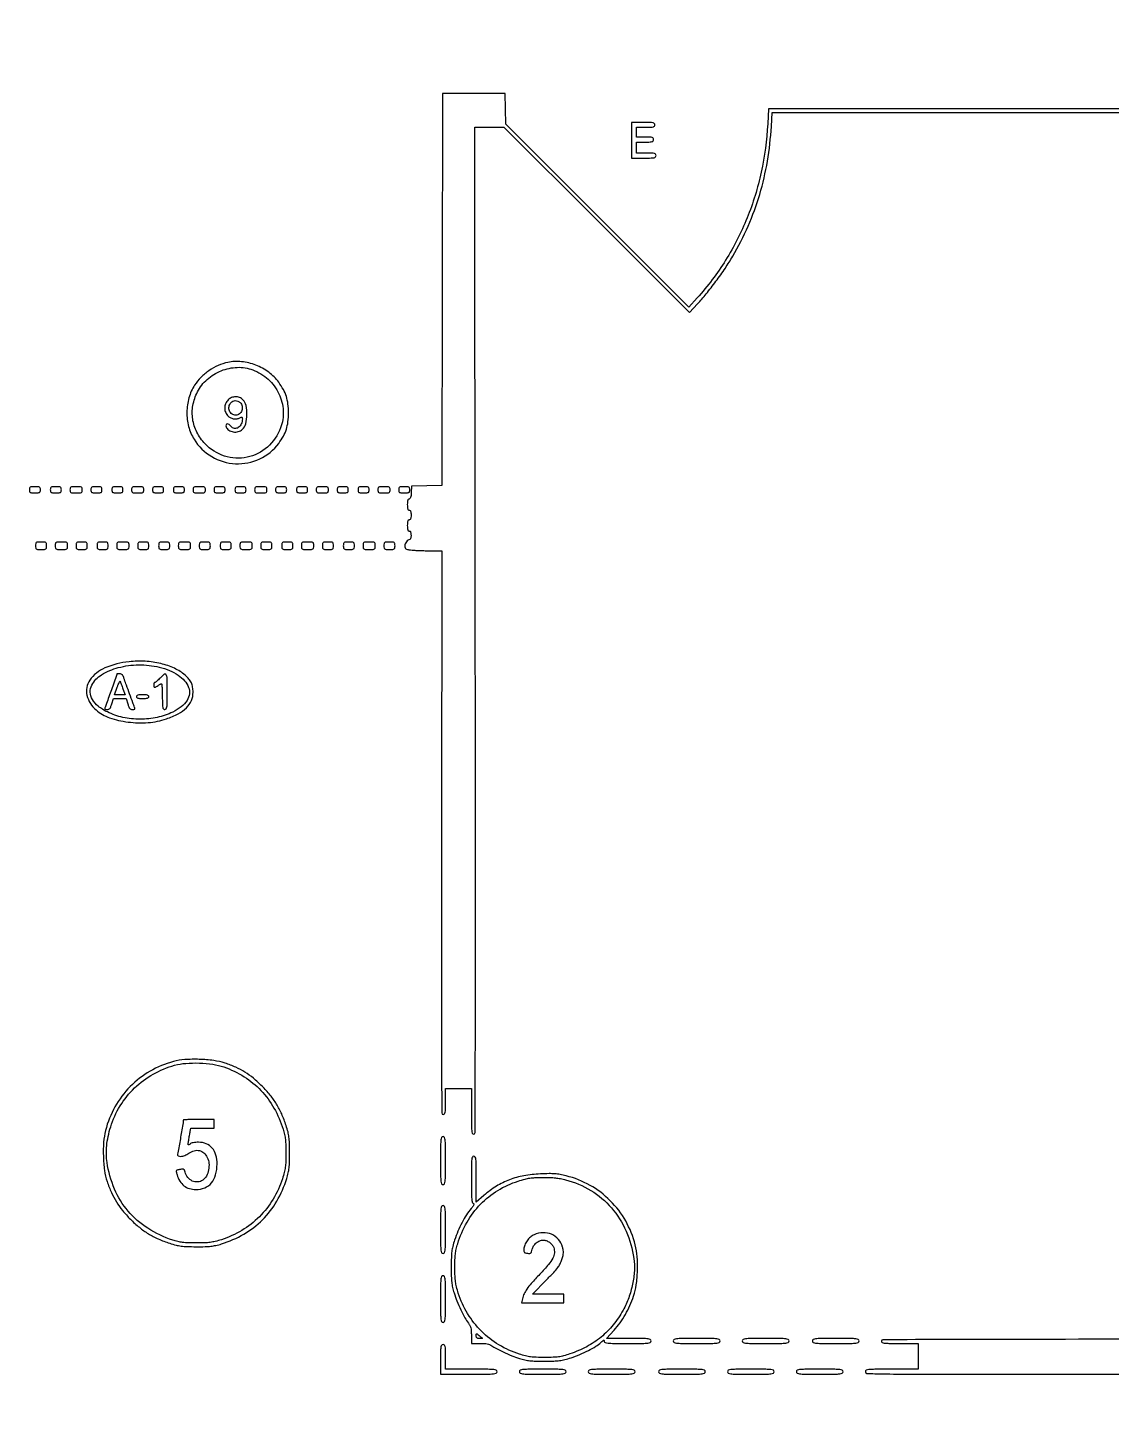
# Model space of a CAD drawing. Extents: x 0 to 1066, y 0 to 761.
# Drawn here: x 224.7 to 299.2, y 367.1 to 461.6 of the extents above; entities that cross this region are included whole.
import ezdxf

# ---------------------------------------------------------------- set-up
doc = ezdxf.new("R2010")
doc.units = 0
doc.header["$MEASUREMENT"] = 0

msp = doc.modelspace()

# ---------------------------------------------------------------- linework, layer by layer
for points in [[(183.390323, 95.266879, 0.000001), (192.989143, 95.254457, 0.000118)], [(119.687361, 556.989835, -0.000014), (111.744029, 555.996938, -0.000004), (103.636415, 554.983797, -0.031087)], [(111.744029, 492.546938, -0.000004), (103.636415, 491.533797, -0.031087)], [(111.744029, 429.096938, -0.000004), (103.636415, 428.083797, -0.031087)], [(352.558836, 95.240684, -0.000004), (375.624384, 95.211821, -0.198594)], [(479.458836, 95.240684, -0.000004), (502.524384, 95.211821, -0.198594)], [(289.192229, 95.24091, -0.000004), (312.172908, 95.212432, -0.198597)], [(393.551703, 95.267421, -0.000028), (416.092229, 95.24091, -0.000004), (439.072908, 95.212432, -0.198597)], [(542.992229, 95.24091, -0.000004), (565.972908, 95.212432, -0.198597)], [(606.442229, 95.24091, -0.000004), (629.422908, 95.212432, -0.198597)], [(669.892229, 95.24091, -0.000004), (692.872908, 95.212432, -0.198597)], [(119.687361, 366.639835, -0.000014), (111.744029, 365.646938, -0.000004), (103.636415, 364.633797, -0.031087)], [(375.823742, 112.056445, -0.000003), (375.794083, 98.149601, -0.198357)], [(323.646319, 455.994), (275.652911, 455.994), (275.59943, 454.95765, -0.04054), (275.156564, 451.637278, -0.042699), (274.186923, 448.49131, -0.04323), (272.710888, 445.59078, -0.043747), (270.763182, 442.999636), (270.186302, 442.357622), (263.89904, 448.644459), (257.611778, 454.931296), (257.588239, 455.991398), (257.5647, 457.0515), (255.4074, 457.0515), (253.2501, 457.0515), (253.228691, 443.581552), (253.207281, 430.111604), (252.171191, 430.087852), (251.1351, 430.0641), (251.109529, 429.61995, -0.014867), (251.091234, 429.410779, -0.05124), (251.061645, 429.278063, -0.095515), (251.019189, 429.202552, -0.220508), (250.961479, 429.1758, 0.200862), (250.905351, 429.152304, 0.117192), (250.866954, 429.08891, 0.060798), (250.84517, 428.975526, 0.017094), (250.839, 428.7951, 0.016668), (250.845132, 428.611196, 0.063857), (250.8672, 428.499, 0.12648), (250.906934, 428.437468, 0.188641), (250.9659, 428.4144, -0.176579), (251.023838, 428.39328, -0.128937), (251.063719, 428.33685, -0.069535), (251.086321, 428.23574, -0.020272), (251.0928, 428.076, -0.020272), (251.086321, 427.91626, -0.069535), (251.063719, 427.81515, -0.128937), (251.023838, 427.75872, -0.176579), (250.9659, 427.7376, 0.188641), (250.906934, 427.714532, 0.12648), (250.8672, 427.653, 0.063857), (250.845132, 427.540804, 0.016668), (250.839, 427.3569, 0.016668), (250.845132, 427.172996, 0.063857), (250.8672, 427.0608, 0.12648), (250.906934, 426.999268, 0.188641), (250.9659, 426.9762, -0.164293), (251.022535, 426.957074, -0.129352), (251.062586, 426.9057, -0.075863), (251.085872, 426.815801, -0.025511), (251.0928, 426.6801, -0.028993), (251.086216, 426.566653, -0.045312), (251.066174, 426.470979, -0.056917), (251.037056, 426.404128, -0.267711), (251.002157, 426.384, 0.154742), (250.88645, 426.347312, 0.07971), (250.776601, 426.240115, 0.072995), (250.697124, 426.092111, 0.086986), (250.6698, 425.936242, 0.074043), (250.686598, 425.823432, 0.174333), (250.736763, 425.756172, 0.097621), (250.840423, 425.713544, 0.014827), (251.062308, 425.676399, 0.018376), (251.270659, 425.655606, 0.005121), (251.598171, 425.638404, 0.005161), (251.969441, 425.626551, 0.005398), (252.335342, 425.6226), (253.215869, 425.6226), (253.190684, 406.249192, 0.000131), (253.178067, 394.094232, 0.001779), (253.190405, 389.660966, 0.000715), (253.211264, 386.977135, 0.411537), (253.31355, 386.875792, 0.241451), (253.392107, 386.916081, 0.114984), (253.436925, 387.02385, 0.037192), (253.457358, 387.248266, 0.004112), (253.4616, 387.7641), (253.4616, 388.6524), (254.3499, 388.6524), (255.2382, 388.6524), (255.2382, 387.0873, 0.00199), (255.241945, 386.146092, 0.021592), (255.261351, 385.766936, 0.063331), (255.30321, 385.580452, 0.315776), (255.38625, 385.522196, 0.412916), (255.490018, 385.625498, 0.000226), (255.509497, 390.482834, 0.000997), (255.521855, 398.385689, 0.000073), (255.509343, 420.123596), (255.484387, 454.725), (256.482035, 454.725), (257.479683, 454.725), (263.852092, 448.35885), (270.224501, 441.9927), (270.778761, 442.5849, 0.018602), (271.370712, 443.266506, 0.01032), (272.043708, 444.138538, 0.010277), (272.690164, 445.051588, 0.016216), (273.202507, 445.863177, 0.029975), (274.25899, 447.939174, 0.030565), (275.05188, 450.113319, 0.030185), (275.581613, 452.393846, 0.027716), (275.851983, 454.787649), (275.906387, 455.7402), (323.772872, 455.7402)], [(111.744029, 302.196938, -0.000004), (103.636415, 301.183797, -0.031087)], [(346.563902, 371.425418, 0.00004), (306.862038, 371.429101, 0.000546), (292.451585, 371.413546, 0.000068), (283.514413, 371.392915, 0.413493), (283.410002, 371.28825, 0.290065), (283.461435, 371.207049, 0.08153), (283.612436, 371.163817, 0.026463), (283.923965, 371.144094, 0.002579), (284.679, 371.1402), (285.948, 371.1402), (285.948, 370.2519), (285.948, 369.3636), (284.1291, 369.3636, 0.001417), (282.960894, 369.36029, 0.021776), (282.558713, 369.340483, 0.08195), (282.373478, 369.291941, 0.295956), (282.3102, 369.1944, 0.402522), (282.421936, 369.078093, 0.005495), (283.499562, 369.046733, 0.004294), (285.460327, 369.028075, 0.000232), (291.655896, 369.0252), (301.001592, 369.0252)], [(111.744029, 238.746938, -0.000004), (103.636415, 237.733797, -0.031087)]]:
    msp.add_lwpolyline(points, format="xyb")
for points in [[(409.06215, 749.15415), (40.8618, 749.132981), (40.8618, 380.65769), (40.8618, 12.1824), (501.2973, 12.1824), (961.7328, 12.1824), (961.7328, 380.646631), (961.7328, 749.110861), (961.41555, 749.1633, 0.040886), (961.153339, 749.184871, 0.000002), (934.190609, 749.194398, 0.000089), (904.448031, 749.199508, 0.000054), (869.1804, 749.195529, -0.000029), (813.61687, 749.186499, -0.000004), (696.10453, 749.175037, -0.000004), (556.774728, 749.163736, -0.000004)], [(266.2362, 453.8367), (266.2362, 452.61), (267.0822, 452.61, 0.003852), (267.601104, 452.613998, 0.045528), (267.8013, 452.63538, 0.160003), (267.892485, 452.686951, 0.186821), (267.9282, 452.7792, 0.157888), (267.89866, 452.870416, 0.176663), (267.82245, 452.921962, 0.055952), (267.657578, 452.944053, 0.005351), (267.2514, 452.9484), (266.5746, 452.9484), (266.5746, 453.3291), (266.5746, 453.7098), (267.1668, 453.7098, 0.006583), (267.516692, 453.714407, 0.063075), (267.663825, 453.736993, 0.183695), (267.73267, 453.788426, 0.142406), (267.759, 453.879, 0.142406), (267.73267, 453.969574, 0.183695), (267.663825, 454.021007, 0.063075), (267.516692, 454.043593, 0.006583), (267.1668, 454.0482), (266.5746, 454.0482), (266.5746, 454.3866), (266.5746, 454.725), (267.2091, 454.725, 0.005909), (267.587126, 454.729467, 0.059311), (267.743138, 454.75179, 0.180365), (267.815656, 454.803288, 0.150217), (267.8436, 454.8942, 0.179874), (267.809394, 454.986207, 0.16431), (267.721988, 455.037797, 0.047763), (267.530609, 455.05933, 0.004147), (267.0399, 455.0634), (266.2362, 455.0634)], [(238.502314, 438.56523, 0.053713), (237.847342, 438.352453, 0.044437), (237.20681, 437.993958, 0.044785), (236.645105, 437.53171, 0.057247), (236.224871, 437.01028, 0.07256), (235.832303, 436.129106, 0.065972), (235.690821, 435.142918, 0.06623), (235.811157, 434.157594, 0.074268), (236.184795, 433.2789, 0.123068), (237.397316, 432.089978, 0.121226), (239.033487, 431.602807, 0.121927), (240.70151, 431.93146, 0.125405), (242.003339, 432.998715, 0.032971), (242.320664, 433.495242, 0.048471), (242.524992, 433.970707, 0.04742), (242.636771, 434.484434, 0.029878), (242.673456, 435.0978, 0.029873), (242.636783, 435.711067, 0.047401), (242.525041, 436.224761, 0.048463), (242.320818, 436.700127, 0.033003), (242.003728, 437.196357, 0.07509), (241.317969, 437.883375, 0.06603), (240.430353, 438.373536, 0.066522), (239.452413, 438.61268, 0.078604)], [(240.22126, 438.051699, -0.09607), (241.275387, 437.406023, -0.096232), (242.011, 436.413458, -0.098224), (242.311862, 435.23569, -0.104827), (242.128826, 434.061274, -0.121388), (241.21984, 432.747032, -0.130031), (239.82603, 432.046904, -0.131064), (238.277059, 432.130252, -0.124289), (236.939416, 432.972076, -0.073068), (236.375701, 433.768581, -0.081427), (236.09101, 434.664957, -0.081254), (236.10714, 435.606909, -0.072356), (236.418887, 436.536, -0.095448), (237.08785, 437.400597, -0.085872), (238.053829, 437.993693, -0.086413), (239.157238, 438.225323, -0.098452)], [(238.525855, 435.989945, 0.099874), (238.351495, 435.727445, 0.100074), (238.29272, 435.418063, 0.101501), (238.358882, 435.113705, 0.105839), (238.539065, 434.86515, 0.07277), (238.721002, 434.744026, 0.078736), (238.925216, 434.684211, 0.079391), (239.136478, 434.690692, 0.075714), (239.338962, 434.762377, -0.027458), (239.427414, 434.80364, -0.212974), (239.471886, 434.801945, -0.246829), (239.496306, 434.768385, -0.036282), (239.5026, 434.681757, -0.105792), (239.428745, 434.336607, -0.137754), (239.222633, 434.089597, -0.18418), (238.963365, 434.026878, -0.193152), (238.734516, 434.154446, 0.060733), (238.587278, 434.296881, 0.169624), (238.452421, 434.340296, 0.351947), (238.382518, 434.281248, 0.136561), (238.393204, 434.14605, 0.15378), (238.572686, 433.912622, 0.113261), (238.876942, 433.789479, 0.105695), (239.222565, 433.807326, 0.118897), (239.51427, 433.966261, 0.15196), (239.737569, 434.344227, 0.054646), (239.814992, 434.971412, 0.05462), (239.754494, 435.60304, 0.146223), (239.541969, 435.996722, 0.101318), (239.31099, 436.149194, 0.097349), (239.0353, 436.201477, 0.096724), (238.758859, 436.145578, 0.098575)], [(239.347889, 435.803788, -0.1635), (239.482859, 435.563115, -0.128955), (239.461983, 435.263355, -0.133868), (239.298492, 435.020322, -0.180025), (239.052, 434.9286, -0.159755), (238.792836, 435.013574, -0.141138), (238.618724, 435.239447, -0.135602), (238.587509, 435.530819, -0.144169), (238.712012, 435.789089, -0.094072), (238.854551, 435.896918, -0.109671), (239.019132, 435.937469, -0.106321), (239.189391, 435.904949, -0.083943)], [(224.8668, 429.8103, 0.058662), (224.880811, 429.691288, 0.210352), (224.92602, 429.6317, 0.114574), (225.020782, 429.604559, 0.012699), (225.2475, 429.5988, 0.012699), (225.474218, 429.604559, 0.114574), (225.56898, 429.6317, 0.210352), (225.614189, 429.691288, 0.058662), (225.6282, 429.8103, 0.058662), (225.614189, 429.929312, 0.210352), (225.56898, 429.9889, 0.114574), (225.474218, 430.016041, 0.012699), (225.2475, 430.0218, 0.012699), (225.020782, 430.016041, 0.114574), (224.92602, 429.9889, 0.210352), (224.880811, 429.929312, 0.058662)], [(226.305, 429.8103, 0.058662), (226.319011, 429.691288, 0.210352), (226.36422, 429.6317, 0.114574), (226.458982, 429.604559, 0.012699), (226.6857, 429.5988, 0.012699), (226.912418, 429.604559, 0.114574), (227.00718, 429.6317, 0.210352), (227.052389, 429.691288, 0.058662), (227.0664, 429.8103, 0.058662), (227.052389, 429.929312, 0.210352), (227.00718, 429.9889, 0.114574), (226.912418, 430.016041, 0.012699), (226.6857, 430.0218, 0.012699), (226.458982, 430.016041, 0.114574), (226.36422, 429.9889, 0.210352), (226.319011, 429.929312, 0.058662)], [(227.6586, 429.8103, 0.063163), (227.673835, 429.690181, 0.217022), (227.72205, 429.630525, 0.105983), (227.824442, 429.60411, 0.010324), (228.0816, 429.5988, 0.010324), (228.338758, 429.60411, 0.105983), (228.44115, 429.630525, 0.217022), (228.489365, 429.690181, 0.063163), (228.5046, 429.8103, 0.063163), (228.489365, 429.930419, 0.217022), (228.44115, 429.990075, 0.105983), (228.338758, 430.01649, 0.010324), (228.0816, 430.0218, 0.010324), (227.824442, 430.01649, 0.105983), (227.72205, 429.990075, 0.217022), (227.673835, 429.930419, 0.063163)], [(229.0968, 429.8103, 0.058662), (229.110811, 429.691288, 0.210352), (229.15602, 429.6317, 0.114574), (229.250782, 429.604559, 0.012699), (229.4775, 429.5988, 0.012699), (229.704218, 429.604559, 0.114574), (229.79898, 429.6317, 0.210352), (229.844189, 429.691288, 0.058662), (229.8582, 429.8103, 0.058662), (229.844189, 429.929312, 0.210352), (229.79898, 429.9889, 0.114574), (229.704218, 430.016041, 0.012699), (229.4775, 430.0218, 0.012699), (229.250782, 430.016041, 0.114574), (229.15602, 429.9889, 0.210352), (229.110811, 429.929312, 0.058662)], [(230.535, 429.8103, 0.058662), (230.549011, 429.691288, 0.210352), (230.59422, 429.6317, 0.114574), (230.688982, 429.604559, 0.012699), (230.9157, 429.5988, 0.012699), (231.142418, 429.604559, 0.114574), (231.23718, 429.6317, 0.210352), (231.282389, 429.691288, 0.058662), (231.2964, 429.8103, 0.058662), (231.282389, 429.929312, 0.210352), (231.23718, 429.9889, 0.114574), (231.142418, 430.016041, 0.012699), (230.9157, 430.0218, 0.012699), (230.688982, 430.016041, 0.114574), (230.59422, 429.9889, 0.210352), (230.549011, 429.929312, 0.058662)], [(231.8886, 429.8103, 0.063163), (231.903835, 429.690181, 0.217022), (231.95205, 429.630525, 0.105983), (232.054442, 429.60411, 0.010324), (232.3116, 429.5988, 0.010324), (232.568758, 429.60411, 0.105983), (232.67115, 429.630525, 0.217022), (232.719365, 429.690181, 0.063163), (232.7346, 429.8103, 0.063163), (232.719365, 429.930419, 0.217022), (232.67115, 429.990075, 0.105983), (232.568758, 430.01649, 0.010324), (232.3116, 430.0218, 0.010324), (232.054442, 430.01649, 0.105983), (231.95205, 429.990075, 0.217022), (231.903835, 429.930419, 0.063163)], [(233.3268, 429.8103, 0.058662), (233.340811, 429.691288, 0.210352), (233.38602, 429.6317, 0.114574), (233.480782, 429.604559, 0.012699), (233.7075, 429.5988, 0.012699), (233.934218, 429.604559, 0.114574), (234.02898, 429.6317, 0.210352), (234.074189, 429.691288, 0.058662), (234.0882, 429.8103, 0.058662), (234.074189, 429.929312, 0.210352), (234.02898, 429.9889, 0.114574), (233.934218, 430.016041, 0.012699), (233.7075, 430.0218, 0.012699), (233.480782, 430.016041, 0.114574), (233.38602, 429.9889, 0.210352), (233.340811, 429.929312, 0.058662)], [(234.765, 429.8103, 0.058662), (234.779011, 429.691288, 0.210352), (234.82422, 429.6317, 0.114574), (234.918982, 429.604559, 0.012699), (235.1457, 429.5988, 0.012699), (235.372418, 429.604559, 0.114574), (235.46718, 429.6317, 0.210352), (235.512389, 429.691288, 0.058662), (235.5264, 429.8103, 0.058662), (235.512389, 429.929312, 0.210352), (235.46718, 429.9889, 0.114574), (235.372418, 430.016041, 0.012699), (235.1457, 430.0218, 0.012699), (234.918982, 430.016041, 0.114574), (234.82422, 429.9889, 0.210352), (234.779011, 429.929312, 0.058662)], [(236.1186, 429.8103, 0.063163), (236.133835, 429.690181, 0.217022), (236.18205, 429.630525, 0.105983), (236.284442, 429.60411, 0.010324), (236.5416, 429.5988, 0.010324), (236.798758, 429.60411, 0.105983), (236.90115, 429.630525, 0.217022), (236.949365, 429.690181, 0.063163), (236.9646, 429.8103, 0.063163), (236.949365, 429.930419, 0.217022), (236.90115, 429.990075, 0.105983), (236.798758, 430.01649, 0.010324), (236.5416, 430.0218, 0.010324), (236.284442, 430.01649, 0.105983), (236.18205, 429.990075, 0.217022), (236.133835, 429.930419, 0.063163)], [(237.5568, 429.8103, 0.058662), (237.570811, 429.691288, 0.210352), (237.61602, 429.6317, 0.114574), (237.710782, 429.604559, 0.012699), (237.9375, 429.5988, 0.012699), (238.164218, 429.604559, 0.114574), (238.25898, 429.6317, 0.210352), (238.304189, 429.691288, 0.058662), (238.3182, 429.8103, 0.058662), (238.304189, 429.929312, 0.210352), (238.25898, 429.9889, 0.114574), (238.164218, 430.016041, 0.012699), (237.9375, 430.0218, 0.012699), (237.710782, 430.016041, 0.114574), (237.61602, 429.9889, 0.210352), (237.570811, 429.929312, 0.058662)], [(238.995, 429.8103, 0.058662), (239.009011, 429.691288, 0.210352), (239.05422, 429.6317, 0.114574), (239.148982, 429.604559, 0.012699), (239.3757, 429.5988, 0.012699), (239.602418, 429.604559, 0.114574), (239.69718, 429.6317, 0.210352), (239.742389, 429.691288, 0.058662), (239.7564, 429.8103, 0.058662), (239.742389, 429.929312, 0.210352), (239.69718, 429.9889, 0.114574), (239.602418, 430.016041, 0.012699), (239.3757, 430.0218, 0.012699), (239.148982, 430.016041, 0.114574), (239.05422, 429.9889, 0.210352), (239.009011, 429.929312, 0.058662)], [(240.3486, 429.8103, 0.063163), (240.363835, 429.690181, 0.217022), (240.41205, 429.630525, 0.105983), (240.514442, 429.60411, 0.010324), (240.7716, 429.5988, 0.010324), (241.028758, 429.60411, 0.105983), (241.13115, 429.630525, 0.217022), (241.179365, 429.690181, 0.063163), (241.1946, 429.8103, 0.063163), (241.179365, 429.930419, 0.217022), (241.13115, 429.990075, 0.105983), (241.028758, 430.01649, 0.010324), (240.7716, 430.0218, 0.010324), (240.514442, 430.01649, 0.105983), (240.41205, 429.990075, 0.217022), (240.363835, 429.930419, 0.063163)], [(241.7868, 429.8103, 0.058662), (241.800811, 429.691288, 0.210352), (241.84602, 429.6317, 0.114574), (241.940782, 429.604559, 0.012699), (242.1675, 429.5988, 0.012699), (242.394218, 429.604559, 0.114574), (242.48898, 429.6317, 0.210352), (242.534189, 429.691288, 0.058662), (242.5482, 429.8103, 0.058662), (242.534189, 429.929312, 0.210352), (242.48898, 429.9889, 0.114574), (242.394218, 430.016041, 0.012699), (242.1675, 430.0218, 0.012699), (241.940782, 430.016041, 0.114574), (241.84602, 429.9889, 0.210352), (241.800811, 429.929312, 0.058662)], [(243.225, 429.8103, 0.058662), (243.239011, 429.691288, 0.210352), (243.28422, 429.6317, 0.114574), (243.378982, 429.604559, 0.012699), (243.6057, 429.5988, 0.012699), (243.832418, 429.604559, 0.114574), (243.92718, 429.6317, 0.210352), (243.972389, 429.691288, 0.058662), (243.9864, 429.8103, 0.058662), (243.972389, 429.929312, 0.210352), (243.92718, 429.9889, 0.114574), (243.832418, 430.016041, 0.012699), (243.6057, 430.0218, 0.012699), (243.378982, 430.016041, 0.114574), (243.28422, 429.9889, 0.210352), (243.239011, 429.929312, 0.058662)], [(244.5786, 429.8103, 0.063163), (244.593835, 429.690181, 0.217022), (244.64205, 429.630525, 0.105983), (244.744442, 429.60411, 0.010324), (245.0016, 429.5988, 0.010324), (245.258758, 429.60411, 0.105983), (245.36115, 429.630525, 0.217022), (245.409365, 429.690181, 0.063163), (245.4246, 429.8103, 0.063163), (245.409365, 429.930419, 0.217022), (245.36115, 429.990075, 0.105983), (245.258758, 430.01649, 0.010324), (245.0016, 430.0218, 0.010324), (244.744442, 430.01649, 0.105983), (244.64205, 429.990075, 0.217022), (244.593835, 429.930419, 0.063163)], [(246.0168, 429.8103, 0.058662), (246.030811, 429.691288, 0.210352), (246.07602, 429.6317, 0.114574), (246.170782, 429.604559, 0.012699), (246.3975, 429.5988, 0.012699), (246.624218, 429.604559, 0.114574), (246.71898, 429.6317, 0.210352), (246.764189, 429.691288, 0.058662), (246.7782, 429.8103, 0.058662), (246.764189, 429.929312, 0.210352), (246.71898, 429.9889, 0.114574), (246.624218, 430.016041, 0.012699), (246.3975, 430.0218, 0.012699), (246.170782, 430.016041, 0.114574), (246.07602, 429.9889, 0.210352), (246.030811, 429.929312, 0.058662)], [(247.455, 429.8103, 0.058662), (247.469011, 429.691288, 0.210352), (247.51422, 429.6317, 0.114574), (247.608982, 429.604559, 0.012699), (247.8357, 429.5988, 0.012699), (248.062418, 429.604559, 0.114574), (248.15718, 429.6317, 0.210352), (248.202389, 429.691288, 0.058662), (248.2164, 429.8103, 0.058662), (248.202389, 429.929312, 0.210352), (248.15718, 429.9889, 0.114574), (248.062418, 430.016041, 0.012699), (247.8357, 430.0218, 0.012699), (247.608982, 430.016041, 0.114574), (247.51422, 429.9889, 0.210352), (247.469011, 429.929312, 0.058662)], [(248.8086, 429.8103, 0.063163), (248.823835, 429.690181, 0.217022), (248.87205, 429.630525, 0.105983), (248.974442, 429.60411, 0.010324), (249.2316, 429.5988, 0.010324), (249.488758, 429.60411, 0.105983), (249.59115, 429.630525, 0.217022), (249.639365, 429.690181, 0.063163), (249.6546, 429.8103, 0.063163), (249.639365, 429.930419, 0.217022), (249.59115, 429.990075, 0.105983), (249.488758, 430.01649, 0.010324), (249.2316, 430.0218, 0.010324), (248.974442, 430.01649, 0.105983), (248.87205, 429.990075, 0.217022), (248.823835, 429.930419, 0.063163)], [(250.2468, 429.8103, 0.058662), (250.260811, 429.691288, 0.210352), (250.30602, 429.6317, 0.114574), (250.400782, 429.604559, 0.012699), (250.6275, 429.5988, 0.012699), (250.854218, 429.604559, 0.114574), (250.94898, 429.6317, 0.210352), (250.994189, 429.691288, 0.058662), (251.0082, 429.8103, 0.058662), (250.994189, 429.929312, 0.210352), (250.94898, 429.9889, 0.114574), (250.854218, 430.016041, 0.012699), (250.6275, 430.0218, 0.012699), (250.400782, 430.016041, 0.114574), (250.30602, 429.9889, 0.210352), (250.260811, 429.929312, 0.058662)], [(225.2898, 425.961, 0.036189), (225.300843, 425.808621, 0.212646), (225.342675, 425.74245, 0.135673), (225.432063, 425.712996, 0.012152), (225.6705, 425.7072, 0.012152), (225.908937, 425.712996, 0.135673), (225.998325, 425.74245, 0.212646), (226.040157, 425.808621, 0.036189), (226.0512, 425.961, 0.036189), (226.040157, 426.113379, 0.212646), (225.998325, 426.17955, 0.135673), (225.908937, 426.209004, 0.012152), (225.6705, 426.2148, 0.012152), (225.432063, 426.209004, 0.135673), (225.342675, 426.17955, 0.212646), (225.300843, 426.113379, 0.036189)], [(226.6434, 425.961, 0.0387), (226.65533, 425.807092, 0.222479), (226.6998, 425.74104, 0.126045), (226.795681, 425.712464, 0.009722), (227.0664, 425.7072, 0.009722), (227.337119, 425.712464, 0.126045), (227.433, 425.74104, 0.222479), (227.47747, 425.807092, 0.0387), (227.4894, 425.961, 0.0387), (227.47747, 426.114908, 0.222479), (227.433, 426.18096, 0.126045), (227.337119, 426.209536, 0.009722), (227.0664, 426.2148, 0.009722), (226.795681, 426.209536, 0.126045), (226.6998, 426.18096, 0.222479), (226.65533, 426.114908, 0.0387)], [(228.0816, 425.961, 0.036189), (228.092643, 425.808621, 0.212646), (228.134475, 425.74245, 0.135673), (228.223863, 425.712996, 0.012152), (228.4623, 425.7072, 0.012152), (228.700737, 425.712996, 0.135673), (228.790125, 425.74245, 0.212646), (228.831957, 425.808621, 0.036189), (228.843, 425.961, 0.036189), (228.831957, 426.113379, 0.212646), (228.790125, 426.17955, 0.135673), (228.700737, 426.209004, 0.012152), (228.4623, 426.2148, 0.012152), (228.223863, 426.209004, 0.135673), (228.134475, 426.17955, 0.212646), (228.092643, 426.113379, 0.036189)], [(229.5198, 425.961, 0.036189), (229.530843, 425.808621, 0.212646), (229.572675, 425.74245, 0.135673), (229.662063, 425.712996, 0.012152), (229.9005, 425.7072, 0.012152), (230.138937, 425.712996, 0.135673), (230.228325, 425.74245, 0.212646), (230.270157, 425.808621, 0.036189), (230.2812, 425.961, 0.036189), (230.270157, 426.113379, 0.212646), (230.228325, 426.17955, 0.135673), (230.138937, 426.209004, 0.012152), (229.9005, 426.2148, 0.012152), (229.662063, 426.209004, 0.135673), (229.572675, 426.17955, 0.212646), (229.530843, 426.113379, 0.036189)], [(230.8734, 425.961, 0.0387), (230.88533, 425.807092, 0.222479), (230.9298, 425.74104, 0.126045), (231.025681, 425.712464, 0.009722), (231.2964, 425.7072, 0.009722), (231.567119, 425.712464, 0.126045), (231.663, 425.74104, 0.222479), (231.70747, 425.807092, 0.0387), (231.7194, 425.961, 0.0387), (231.70747, 426.114908, 0.222479), (231.663, 426.18096, 0.126045), (231.567119, 426.209536, 0.009722), (231.2964, 426.2148, 0.009722), (231.025681, 426.209536, 0.126045), (230.9298, 426.18096, 0.222479), (230.88533, 426.114908, 0.0387)], [(232.3116, 425.961, 0.036189), (232.322643, 425.808621, 0.212646), (232.364475, 425.74245, 0.135673), (232.453863, 425.712996, 0.012152), (232.6923, 425.7072, 0.012152), (232.930737, 425.712996, 0.135673), (233.020125, 425.74245, 0.212646), (233.061957, 425.808621, 0.036189), (233.073, 425.961, 0.036189), (233.061957, 426.113379, 0.212646), (233.020125, 426.17955, 0.135673), (232.930737, 426.209004, 0.012152), (232.6923, 426.2148, 0.012152), (232.453863, 426.209004, 0.135673), (232.364475, 426.17955, 0.212646), (232.322643, 426.113379, 0.036189)], [(233.7498, 425.961, 0.036189), (233.760843, 425.808621, 0.212646), (233.802675, 425.74245, 0.135673), (233.892063, 425.712996, 0.012152), (234.1305, 425.7072, 0.012152), (234.368937, 425.712996, 0.135673), (234.458325, 425.74245, 0.212646), (234.500157, 425.808621, 0.036189), (234.5112, 425.961, 0.036189), (234.500157, 426.113379, 0.212646), (234.458325, 426.17955, 0.135673), (234.368937, 426.209004, 0.012152), (234.1305, 426.2148, 0.012152), (233.892063, 426.209004, 0.135673), (233.802675, 426.17955, 0.212646), (233.760843, 426.113379, 0.036189)], [(235.1034, 425.961, 0.0387), (235.11533, 425.807092, 0.222479), (235.1598, 425.74104, 0.126045), (235.255681, 425.712464, 0.009722), (235.5264, 425.7072, 0.009722), (235.797119, 425.712464, 0.126045), (235.893, 425.74104, 0.222479), (235.93747, 425.807092, 0.0387), (235.9494, 425.961, 0.0387), (235.93747, 426.114908, 0.222479), (235.893, 426.18096, 0.126045), (235.797119, 426.209536, 0.009722), (235.5264, 426.2148, 0.009722), (235.255681, 426.209536, 0.126045), (235.1598, 426.18096, 0.222479), (235.11533, 426.114908, 0.0387)], [(236.5416, 425.961, 0.036189), (236.552643, 425.808621, 0.212646), (236.594475, 425.74245, 0.135673), (236.683863, 425.712996, 0.012152), (236.9223, 425.7072, 0.012152), (237.160737, 425.712996, 0.135673), (237.250125, 425.74245, 0.212646), (237.291957, 425.808621, 0.036189), (237.303, 425.961, 0.036189), (237.291957, 426.113379, 0.212646), (237.250125, 426.17955, 0.135673), (237.160737, 426.209004, 0.012152), (236.9223, 426.2148, 0.012152), (236.683863, 426.209004, 0.135673), (236.594475, 426.17955, 0.212646), (236.552643, 426.113379, 0.036189)], [(237.9798, 425.961, 0.036189), (237.990843, 425.808621, 0.212646), (238.032675, 425.74245, 0.135673), (238.122063, 425.712996, 0.012152), (238.3605, 425.7072, 0.012152), (238.598937, 425.712996, 0.135673), (238.688325, 425.74245, 0.212646), (238.730157, 425.808621, 0.036189), (238.7412, 425.961, 0.036189), (238.730157, 426.113379, 0.212646), (238.688325, 426.17955, 0.135673), (238.598937, 426.209004, 0.012152), (238.3605, 426.2148, 0.012152), (238.122063, 426.209004, 0.135673), (238.032675, 426.17955, 0.212646), (237.990843, 426.113379, 0.036189)], [(239.3334, 425.961, 0.0387), (239.34533, 425.807092, 0.222479), (239.3898, 425.74104, 0.126045), (239.485681, 425.712464, 0.009722), (239.7564, 425.7072, 0.009722), (240.027119, 425.712464, 0.126045), (240.123, 425.74104, 0.222479), (240.16747, 425.807092, 0.0387), (240.1794, 425.961, 0.0387), (240.16747, 426.114908, 0.222479), (240.123, 426.18096, 0.126045), (240.027119, 426.209536, 0.009722), (239.7564, 426.2148, 0.009722), (239.485681, 426.209536, 0.126045), (239.3898, 426.18096, 0.222479), (239.34533, 426.114908, 0.0387)], [(240.7716, 425.961, 0.036189), (240.782643, 425.808621, 0.212646), (240.824475, 425.74245, 0.135673), (240.913863, 425.712996, 0.012152), (241.1523, 425.7072, 0.012152), (241.390737, 425.712996, 0.135673), (241.480125, 425.74245, 0.212646), (241.521957, 425.808621, 0.036189), (241.533, 425.961, 0.036189), (241.521957, 426.113379, 0.212646), (241.480125, 426.17955, 0.135673), (241.390737, 426.209004, 0.012152), (241.1523, 426.2148, 0.012152), (240.913863, 426.209004, 0.135673), (240.824475, 426.17955, 0.212646), (240.782643, 426.113379, 0.036189)], [(242.2098, 425.961, 0.036189), (242.220843, 425.808621, 0.212646), (242.262675, 425.74245, 0.135673), (242.352063, 425.712996, 0.012152), (242.5905, 425.7072, 0.012152), (242.828937, 425.712996, 0.135673), (242.918325, 425.74245, 0.212646), (242.960157, 425.808621, 0.036189), (242.9712, 425.961, 0.036189), (242.960157, 426.113379, 0.212646), (242.918325, 426.17955, 0.135673), (242.828937, 426.209004, 0.012152), (242.5905, 426.2148, 0.012152), (242.352063, 426.209004, 0.135673), (242.262675, 426.17955, 0.212646), (242.220843, 426.113379, 0.036189)], [(243.5634, 425.961, 0.0387), (243.57533, 425.807092, 0.222479), (243.6198, 425.74104, 0.126045), (243.715681, 425.712464, 0.009722), (243.9864, 425.7072, 0.009722), (244.257119, 425.712464, 0.126045), (244.353, 425.74104, 0.222479), (244.39747, 425.807092, 0.0387), (244.4094, 425.961, 0.0387), (244.39747, 426.114908, 0.222479), (244.353, 426.18096, 0.126045), (244.257119, 426.209536, 0.009722), (243.9864, 426.2148, 0.009722), (243.715681, 426.209536, 0.126045), (243.6198, 426.18096, 0.222479), (243.57533, 426.114908, 0.0387)], [(245.0016, 425.961, 0.036189), (245.012643, 425.808621, 0.212646), (245.054475, 425.74245, 0.135673), (245.143863, 425.712996, 0.012152), (245.3823, 425.7072, 0.012152), (245.620737, 425.712996, 0.135673), (245.710125, 425.74245, 0.212646), (245.751957, 425.808621, 0.036189), (245.763, 425.961, 0.036189), (245.751957, 426.113379, 0.212646), (245.710125, 426.17955, 0.135673), (245.620737, 426.209004, 0.012152), (245.3823, 426.2148, 0.012152), (245.143863, 426.209004, 0.135673), (245.054475, 426.17955, 0.212646), (245.012643, 426.113379, 0.036189)], [(246.4398, 425.961, 0.036189), (246.450843, 425.808621, 0.212646), (246.492675, 425.74245, 0.135673), (246.582063, 425.712996, 0.012152), (246.8205, 425.7072, 0.012152), (247.058937, 425.712996, 0.135673), (247.148325, 425.74245, 0.212646), (247.190157, 425.808621, 0.036189), (247.2012, 425.961, 0.036189), (247.190157, 426.113379, 0.212646), (247.148325, 426.17955, 0.135673), (247.058937, 426.209004, 0.012152), (246.8205, 426.2148, 0.012152), (246.582063, 426.209004, 0.135673), (246.492675, 426.17955, 0.212646), (246.450843, 426.113379, 0.036189)], [(247.7934, 425.961, 0.0387), (247.80533, 425.807092, 0.222479), (247.8498, 425.74104, 0.126045), (247.945681, 425.712464, 0.009722), (248.2164, 425.7072, 0.009722), (248.487119, 425.712464, 0.126045), (248.583, 425.74104, 0.222479), (248.62747, 425.807092, 0.0387), (248.6394, 425.961, 0.0387), (248.62747, 426.114908, 0.222479), (248.583, 426.18096, 0.126045), (248.487119, 426.209536, 0.009722), (248.2164, 426.2148, 0.009722), (247.945681, 426.209536, 0.126045), (247.8498, 426.18096, 0.222479), (247.80533, 426.114908, 0.0387)], [(249.2316, 425.961, 0.036189), (249.242643, 425.808621, 0.212646), (249.284475, 425.74245, 0.135673), (249.373863, 425.712996, 0.012152), (249.6123, 425.7072, 0.012152), (249.850737, 425.712996, 0.135673), (249.940125, 425.74245, 0.212646), (249.981957, 425.808621, 0.036189), (249.993, 425.961, 0.036189), (249.981957, 426.113379, 0.212646), (249.940125, 426.17955, 0.135673), (249.850737, 426.209004, 0.012152), (249.6123, 426.2148, 0.012152), (249.373863, 426.209004, 0.135673), (249.284475, 426.17955, 0.212646), (249.242643, 426.113379, 0.036189)], [(231.7194, 417.993081, 0.071106), (230.054378, 417.562725, 0.144776), (229.01532, 416.718241, 0.213587), (228.827036, 415.683133, 0.156748), (229.446719, 414.676667, 0.093785), (230.374612, 414.144253, 0.052242), (231.648058, 413.846741, 0.050198), (233.029563, 413.812457, 0.06235), (234.288388, 414.067686, 0.039569), (235.097857, 414.413437, 0.075679), (235.66606, 414.831075, 0.095249), (236.001026, 415.324964, 0.101859), (236.1186, 415.89612, 0.04267), (236.088449, 416.248786, 0.06713), (235.997405, 416.538344, 0.065187), (235.830567, 416.799276, 0.037815), (235.569899, 417.065599, 0.072627), (234.839629, 417.539401, 0.048579), (233.896799, 417.865986, 0.045093), (232.827609, 418.023475, 0.041794)], [(233.7921, 417.618282, -0.038532), (234.498709, 417.390236, -0.05321), (235.084592, 417.073562, -0.060772), (235.527784, 416.682306, -0.083013), (235.810427, 416.232, -0.133838), (235.86832, 415.784916, -0.108491), (235.700345, 415.32964, -0.08523), (235.309145, 414.9009, -0.051213), (234.723505, 414.534741, -0.062023), (233.660642, 414.167665, -0.052519), (232.477667, 414.044536, -0.052453), (231.293439, 414.170586, -0.061477), (230.226854, 414.540274, -0.05403), (229.60183, 414.935978, -0.093237), (229.200736, 415.400269, -0.119258), (229.05393, 415.893717, -0.132686), (229.158291, 416.378463, -0.138974), (229.830667, 417.097232, -0.070396), (230.980514, 417.586086, -0.062786), (232.379391, 417.777554, -0.061521)], [(230.873395, 417.14145, -0.084799), (230.866891, 417.103434, -0.000052), (230.50092, 416.064662, -0.000388), (230.165376, 415.114928, -0.009822), (230.068375, 414.85725, 0.060048), (230.048783, 414.783519, 0.230938), (230.063032, 414.739662, 0.170663), (230.111125, 414.715554, 0.031659), (230.211379, 414.7092, 0.086283), (230.319494, 414.727997, 0.134827), (230.396323, 414.781959, 0.082591), (230.458396, 414.88897, 0.018432), (230.525868, 415.0899), (230.638276, 415.4706), (231.083243, 415.4706), (231.528211, 415.4706), (231.6348, 415.0899, 0.017944), (231.700185, 414.88499, 0.087286), (231.760412, 414.779531, 0.141822), (231.837634, 414.727152, 0.078722), (231.950946, 414.7092, 0.029308), (232.056092, 414.715368, 0.166988), (232.105822, 414.739276, 0.236769), (232.120664, 414.783066, 0.061225), (232.10089, 414.85725, -0.006965), (231.978601, 415.173606, -0.001209), (231.757345, 415.77504, -0.001323), (231.537617, 416.381787, -0.005089), (231.405852, 416.76075, 0.017403), (231.327081, 416.9705, 0.074917), (231.258322, 417.084275, 0.125362), (231.178616, 417.142172, 0.094981), (231.072049, 417.1626, 0.00999), (230.995884, 417.161078, 0.016528), (230.931752, 417.156387, 0.010464), (230.880648, 417.149862, 0.371455)], [(233.846143, 416.8665, -0.012896), (233.7335, 416.753085, -0.017658), (233.626063, 416.657379, -0.014513), (233.533338, 416.584913, -0.159931), (233.489127, 416.5704, 0.204456), (233.459419, 416.557722, 0.08356), (233.434232, 416.520697, 0.063783), (233.417109, 416.465971, 0.043988), (233.4114, 416.4012, 0.070209), (233.427837, 416.284718, 0.293543), (233.478628, 416.240227, 0.173201), (233.56574, 416.257402, 0.027481), (233.71248, 416.356209, -0.016032), (233.780006, 416.403959, -0.018737), (233.847099, 416.444723, -0.017988), (233.905782, 416.474719, -0.098864), (233.94015, 416.483109, -0.399962), (233.965648, 416.46081, -0.004939), (233.984962, 416.224072, -0.011183), (233.999039, 415.93792, -0.006698), (234.0036, 415.5975, 0.003595), (234.007533, 415.050395, 0.043488), (234.028779, 414.841388, 0.15568), (234.080315, 414.746398, 0.193568), (234.1728, 414.7092, 0.240299), (234.267122, 414.757309, 0.123223), (234.317933, 414.883687, 0.031956), (234.338411, 415.163038, 0.002322), (234.342, 415.9359, 0.0048), (234.333157, 416.856994, 0.118137), (234.269423, 417.102105, 0.464027), (234.137809, 417.130476, 0.039521)], [(231.299555, 416.12625), (231.449344, 415.7244), (231.087038, 415.7244), (230.724732, 415.7244), (230.902543, 416.238818, -0.011999), (230.973293, 416.428624, -0.026422), (231.038317, 416.569059, -0.047278), (231.088634, 416.645701, -0.601846), (231.11506, 416.640668, 0.009837), (231.136896, 416.574495, 0.001488), (231.183571, 416.443123, 0.001668), (231.239662, 416.288356, 0.001442)], [(232.227, 415.5975, 0.200296), (232.251962, 415.537687, 0.122766), (232.31865, 415.498095, 0.058865), (232.441843, 415.476458, 0.014068), (232.65, 415.4706, 0.014068), (232.858157, 415.476458, 0.058865), (232.98135, 415.498095, 0.122766), (233.048038, 415.537687, 0.200296), (233.073, 415.5975, 0.200296), (233.048038, 415.657313, 0.122766), (232.98135, 415.696905, 0.058865), (232.858157, 415.718542, 0.014068), (232.65, 415.7244, 0.014068), (232.441843, 415.718542, 0.058865), (232.31865, 415.696905, 0.122766), (232.251962, 415.657313, 0.200296)], [(234.765, 390.514457, 0.066223), (233.158748, 389.847994, 0.067027), (231.789897, 388.786925, 0.066928), (230.748877, 387.399996, 0.0657), (230.103201, 385.778789, 0.043741), (229.972519, 384.97093, 0.026071), (229.952229, 383.99642, 0.026137), (230.032864, 383.03385, 0.047362), (230.213259, 382.2651, 0.024337), (230.508348, 381.512805, 0.032442), (230.851994, 380.864375, 0.032696), (231.274308, 380.269764, 0.025334), (231.806198, 379.679695, 0.025735), (232.42599, 379.119324, 0.03365), (233.049187, 378.677835, 0.033553), (233.727447, 378.322996, 0.02536), (234.513095, 378.02349, 0.015424), (234.945519, 377.897898, 0.030552), (235.2961, 377.830209, 0.024574), (235.698216, 377.797767, 0.006848), (236.3301, 377.786598, 0.006846), (236.937359, 377.792497, 0.021658), (237.343079, 377.819605, 0.028036), (237.685044, 377.876927, 0.019357), (238.0644, 377.978188, 0.056433), (239.613239, 378.655602, 0.065475), (240.887454, 379.636, 0.065233), (241.868406, 380.915877, 0.055407), (242.552244, 382.4766, 0.019624), (242.6553, 382.859352, 0.028456), (242.713419, 383.204393, 0.021473), (242.741238, 383.618754, 0.00639), (242.748419, 384.2532, 0.006227), (242.739139, 384.920015, 0.025179), (242.707981, 385.32535, 0.032242), (242.64025, 385.674656, 0.015316), (242.510644, 386.1144, 0.02438), (242.206014, 386.909231, 0.033345), (241.851177, 387.588467, 0.033677), (241.412201, 388.209373, 0.025631), (240.85404, 388.828096, 0.023952), (240.261673, 389.36645, 0.03362), (239.681342, 389.782997, 0.033854), (239.05361, 390.115936, 0.024785), (238.3182, 390.401528, 0.047281), (237.536131, 390.58165, 0.025031), (236.543464, 390.663055, 0.025035), (235.549703, 390.644878, 0.048212)], [(238.225988, 390.142037, -0.055575), (239.626404, 389.468638, -0.062751), (240.781851, 388.52547, -0.062173), (241.675353, 387.317057, -0.053032), (242.30238, 385.8606, -0.018921), (242.402307, 385.48905, -0.026957), (242.460447, 385.152358, -0.021914), (242.489012, 384.763194, -0.008006), (242.496434, 384.2109, -0.008095), (242.485605, 383.633908, -0.024999), (242.452529, 383.245442, -0.029138), (242.38402, 382.895241, -0.014485), (242.258805, 382.460474, -0.058948), (241.619013, 381.054857, -0.060323), (240.672939, 379.849359, -0.060389), (239.467533, 378.905579, -0.059312), (238.0644, 378.270301, -0.015063), (237.639609, 378.149743, -0.028985), (237.292161, 378.083478, -0.024607), (236.904198, 378.051867, -0.008042), (236.3301, 378.042674, -0.007746), (235.777396, 378.051277, -0.022475), (235.39627, 378.080299, -0.028552), (235.073353, 378.138403, -0.020856), (234.7227, 378.23803, -0.062309), (233.000879, 379.054921, -0.075387), (231.655321, 380.230153, -0.075494), (230.720011, 381.749978, -0.062714), (230.202676, 383.578615, -0.03445), (230.156947, 384.138018, -0.028804), (230.183697, 384.733353, -0.026832), (230.282893, 385.363457, -0.02163), (230.454525, 386.027171, -0.064367), (231.103455, 387.461538, -0.062874), (232.100034, 388.696439, -0.062579), (233.377073, 389.64967, -0.062673), (234.8496, 390.256752, -0.047109), (235.618047, 390.390014, -0.027888), (236.549031, 390.410312, -0.027907), (237.474605, 390.327006, -0.047941)], [(235.441459, 386.47395, -0.039628), (235.427592, 386.310392, -0.000542), (235.262959, 385.320971, -0.000681), (235.098439, 384.346952, -0.030606), (235.051752, 384.14745, 0.357202), (235.098939, 384.03429, 0.143691), (235.274913, 383.99786, 0.074683), (235.551175, 384.062656, 0.054244), (235.830549, 384.2109, -0.079323), (236.202774, 384.38519, -0.128414), (236.550213, 384.393589, -0.131418), (236.851842, 384.231695, -0.085107), (237.091983, 383.913866, -0.097549), (237.206644, 383.519236, -0.070896), (237.182236, 383.061465, -0.07289), (237.033759, 382.64219, -0.119036), (236.785513, 382.360757, -0.134393), (236.436594, 382.235827, -0.128061), (236.065572, 382.302612, -0.119606), (235.755607, 382.548644, -0.108063), (235.578568, 382.918429, 0.036234), (235.53837, 383.046716, 0.176091), (235.48865, 383.10287, 0.148782), (235.409297, 383.119128, 0.023694), (235.250421, 383.096627, 0.007572), (235.019889, 383.049126, 0.197293), (234.968856, 383.013614, 0.207568), (234.958868, 382.953241, 0.008483), (235.017318, 382.735567, 0.066588), (235.207933, 382.299719, 0.089907), (235.492534, 381.978217, 0.092431), (235.865248, 381.782976, 0.074492), (236.313151, 381.715516, 0.099084), (236.916296, 381.835737, 0.1203), (237.379573, 382.176163, 0.107464), (237.668401, 382.726206, 0.0673), (237.766659, 383.4495, 0.066111), (237.682303, 384.087742, 0.109363), (237.43177, 384.567451, 0.122361), (237.025997, 384.862143, 0.096451), (236.491293, 384.966257, 0.022907), (236.305446, 384.957738, 0.028443), (236.134308, 384.932139, 0.031207), (235.993417, 384.893489, 0.090896), (235.905778, 384.844303, -0.0405), (235.82227, 384.785717, -0.472771), (235.789611, 384.797729, -0.117033), (235.782785, 384.864357, -0.004944), (235.816344, 385.101124, -0.002022), (235.841622, 385.263187, -0.001634), (235.870032, 385.436975, -0.001651), (235.897301, 385.597163, -0.004262), (235.91835, 385.71255), (235.962844, 385.9452), (236.759822, 385.9452), (237.5568, 385.9452), (237.5568, 386.2413), (237.5568, 386.5374), (236.4993, 386.5374, 0.005624), (236.093791, 386.532838, 0.009353), (235.752341, 386.518762, 0.003474), (235.465362, 386.499547, 0.39121)], [(253.1232, 383.7033, 0.001596), (253.126568, 382.648067, 0.023961), (253.146519, 382.280962, 0.091778), (253.195771, 382.11301, 0.282824), (253.2924, 382.0536, 0.282824), (253.389029, 382.11301, 0.091778), (253.438281, 382.280962, 0.023961), (253.458232, 382.648067, 0.001596), (253.4616, 383.7033, 0.001596), (253.458232, 384.758533, 0.023961), (253.438281, 385.125637, 0.091778), (253.389029, 385.29359, 0.282824), (253.2924, 385.353, 0.282824), (253.195771, 385.29359, 0.091778), (253.146519, 385.125637, 0.023961), (253.126568, 384.758533, 0.001596)], [(255.2382, 382.398203, 0.002316), (255.242386, 381.494571, 0.01799), (255.261462, 381.073199, 0.036247), (255.297368, 380.841398, 0.29329), (255.370756, 380.769653, -0.234443), (255.414671, 380.735284, -0.213982), (255.416092, 380.67747, -0.065444), (255.35794, 380.577707, -0.010773), (255.21739, 380.4039, 0.033813), (254.905526, 379.979692, 0.021251), (254.597568, 379.446598, 0.020284), (254.31783, 378.85361, 0.020996), (254.090568, 378.2466, 0.015345), (253.961568, 377.807213, 0.032068), (253.894004, 377.457341, 0.02506), (253.86287, 377.051371, 0.006242), (253.853581, 376.3854, 0.00639), (253.860762, 375.750954, 0.021473), (253.888581, 375.336593, 0.028456), (253.9467, 374.991552, 0.019624), (254.049756, 374.6088, 0.020584), (254.247553, 374.055661, 0.014749), (254.511839, 373.454315, 0.014797), (254.793031, 372.905062, 0.037229), (255.038197, 372.528547, -0.043375), (255.14002, 372.367894, -0.060185), (255.199688, 372.208399, -0.045226), (255.229535, 372.00734, -0.014246), (255.2382, 371.703265), (255.2382, 371.1402), (255.844889, 371.1402, -0.013353), (256.115125, 371.132982, -0.025725), (256.330406, 371.110328, -0.031288), (256.492027, 371.074383, -0.109553), (256.585139, 371.02356, 0.058885), (256.864504, 370.832339, 0.011282), (257.416052, 370.559047, 0.01277), (258.019253, 370.295485, 0.021715), (258.5376, 370.110388, 0.019357), (258.916956, 370.009127, 0.028036), (259.258921, 369.951805, 0.021658), (259.664641, 369.924697, 0.006846), (260.2719, 369.918798, 0.006857), (260.903833, 369.929979, 0.024566), (261.306228, 369.962452, 0.0305), (261.657341, 370.030207, 0.015363), (262.0908, 370.155944, 0.021223), (262.683832, 370.376117, 0.019135), (263.277355, 370.652784, 0.019782), (263.795344, 370.945268, 0.048745), (264.14235, 371.20961, -0.01028), (264.267927, 371.321506, -0.100839), (264.32966, 371.355737, -0.377511), (264.362175, 371.341347, -0.108474), (264.375, 371.282928, 0.328116), (264.433811, 371.202956, 0.053563), (264.634341, 371.163228, 0.020131), (265.031519, 371.144027, 0.002012), (265.9824, 371.1402, 0.001648), (267.009391, 371.143584, 0.024577), (267.367725, 371.163576, 0.094461), (267.531411, 371.213001, 0.279234), (267.5898, 371.3094, 0.272273), (267.533353, 371.405375, 0.099654), (267.377458, 371.45511, 0.025797), (267.035272, 371.475183, 0.001752), (266.060266, 371.4786), (264.530733, 371.4786), (265.045109, 372.048522, 0.028418), (265.453212, 372.555887, 0.025244), (265.818829, 373.126179, 0.024651), (266.133389, 373.744931, 0.023978), (266.388741, 374.3973, 0.047362), (266.569136, 375.16605, 0.026137), (266.649771, 376.12862, 0.026071), (266.629481, 377.10313, 0.043741), (266.498799, 377.910989, 0.066178), (265.842541, 379.554212, 0.068356), (264.785293, 380.948918, 0.068475), (263.392971, 382.00502, 0.066784), (261.755531, 382.656803, 0.01536), (261.331464, 382.749291, 0.027356), (260.977297, 382.795349, 0.022463), (260.576198, 382.807266, 0.007157), (259.978931, 382.789624, 0.033738), (258.844868, 382.662884, 0.046364), (257.85699, 382.387983, 0.047913), (256.961639, 381.944581, 0.039767), (256.10535, 381.313577), (255.5766, 380.854892), (255.5766, 382.427146, 0.001693), (255.573201, 383.430673, 0.025113), (255.553174, 383.781718, 0.096764), (255.503608, 383.941878, 0.27615), (255.4074, 383.9994, 0.278696), (255.311034, 383.941163, 0.094863), (255.261585, 383.7781, 0.024669), (255.241587, 383.421053, 0.001656)], [(261.715317, 382.388425, -0.074347), (263.44775, 381.655504, -0.077192), (264.864976, 380.455173, -0.075736), (265.87148, 378.859754, -0.067789), (266.40572, 376.975347, -0.050574), (266.43906, 376.138585, -0.036163), (266.314236, 375.209358, -0.035155), (266.049678, 374.275659, -0.03936), (265.664344, 373.4244, -0.044673), (264.981142, 372.410684, -0.050119), (264.151946, 371.576627, -0.049462), (263.163334, 370.915666, -0.04162), (262.0062, 370.416468, -0.014548), (261.574696, 370.285348, -0.031881), (261.236637, 370.216057, -0.026862), (260.858634, 370.183957, -0.00774), (260.2719, 370.174847, -0.008043), (259.697826, 370.184056, -0.024604), (259.309844, 370.215677, -0.02898), (258.962378, 370.281948, -0.015064), (258.5376, 370.402501, -0.059312), (257.134467, 371.037779, -0.060389), (255.929061, 371.981559, -0.060323), (254.982987, 373.187057, -0.058948), (254.343195, 374.592674, -0.014485), (254.21798, 375.027441, -0.029138), (254.149471, 375.377642, -0.024999), (254.116395, 375.766108, -0.008095), (254.105566, 376.3431, -0.008006), (254.112988, 376.895394, -0.021914), (254.141553, 377.284558, -0.026957), (254.199693, 377.62125, -0.018921), (254.29962, 377.9928, -0.054943), (254.94167, 379.468645, -0.062043), (255.869222, 380.703981, -0.063285), (257.053816, 381.654927, -0.061003), (258.453, 382.293516, -0.009769), (258.929699, 382.434095, -0.031122), (259.254569, 382.501647, -0.026506), (259.611349, 382.533767, -0.005637), (260.234817, 382.549679, -0.013055), (260.643121, 382.544833, -0.01763), (261.011403, 382.517814, -0.01853), (261.361649, 382.466474, -0.017302)], [(253.1232, 378.9657, 0.001596), (253.126568, 377.910467, 0.023961), (253.146519, 377.543363, 0.091778), (253.195771, 377.37541, 0.282824), (253.2924, 377.316, 0.282824), (253.389029, 377.37541, 0.091778), (253.438281, 377.543363, 0.023961), (253.458232, 377.910467, 0.001596), (253.4616, 378.9657, 0.001596), (253.458232, 380.020933, 0.023961), (253.438281, 380.388038, 0.091778), (253.389029, 380.55599, 0.282824), (253.2924, 380.6154, 0.282824), (253.195771, 380.55599, 0.091778), (253.146519, 380.388038, 0.023961), (253.126568, 380.020933, 0.001596)], [(259.54711, 378.609739, 0.077595), (259.293355, 378.44435, 0.055457), (259.067589, 378.190799, 0.056194), (258.906296, 377.898636, 0.087806), (258.844603, 377.618805, 0.031036), (258.847594, 377.470917, 0.162163), (258.879164, 377.397031, 0.158954), (258.949124, 377.356022, 0.029501), (259.098373, 377.332556, 0.032317), (259.253292, 377.327543, 0.172154), (259.330938, 377.357948, 0.14716), (259.378741, 377.433458, 0.021682), (259.420213, 377.611541, -0.101238), (259.513107, 377.83932, -0.069991), (259.699052, 378.04761, -0.070359), (259.933995, 378.19549, -0.105189), (260.170351, 378.246284, -0.091873), (260.38606, 378.206774, -0.063588), (260.605317, 378.089432, -0.063517), (260.788313, 377.920566, -0.09106), (260.89715, 377.72917, -0.102936), (260.945069, 377.363437, -0.101963), (260.843476, 377.007584, -0.056903), (260.548399, 376.571611, -0.012401), (259.939958, 375.896476, 0.006674), (259.359216, 375.266732, 0.029757), (259.046354, 374.873527, 0.049065), (258.864947, 374.552649, 0.051141), (258.752567, 374.20695), (258.693356, 373.932), (260.138278, 373.932), (261.5832, 373.932), (261.5832, 374.2281), (261.5832, 374.5242), (260.512025, 374.5242), (259.44085, 374.5242), (260.375694, 375.480897, 0.005453), (260.894527, 376.023572, 0.025888), (261.171363, 376.352063, 0.043201), (261.339401, 376.618807, 0.042637), (261.45996, 376.911611, 0.015225), (261.53656, 377.183188, 0.048662), (261.564143, 377.369189, 0.055814), (261.553435, 377.54297, 0.02499), (261.502721, 377.76658, 0.109277), (261.221742, 378.292496, 0.114333), (260.749104, 378.640549, 0.110746), (260.158734, 378.751933, 0.097462)], [(253.1232, 374.1858, 0.001648), (253.126584, 373.158809, 0.024577), (253.146576, 372.800475, 0.094461), (253.196001, 372.636789, 0.279234), (253.2924, 372.5784, 0.279234), (253.388799, 372.636789, 0.094461), (253.438224, 372.800475, 0.024577), (253.458216, 373.158809, 0.001648), (253.4616, 374.1858, 0.001648), (253.458216, 375.212791, 0.024577), (253.438224, 375.571125, 0.094461), (253.388799, 375.734811, 0.279234), (253.2924, 375.7932, 0.279234), (253.196001, 375.734811, 0.094461), (253.146576, 375.571125, 0.024577), (253.126584, 375.212791, 0.001648)], [(255.99255, 371.500652, -0.665181), (255.991159, 371.492147, -0.029847), (255.951175, 371.485078, -0.019664), (255.886402, 371.480145, -0.009172), (255.8022, 371.4786, -0.039025), (255.690363, 371.487342, -0.131666), (255.623922, 371.516842, -0.158999), (255.588274, 371.571757, -0.065194), (255.5766, 371.660912, -0.015551), (255.580202, 371.776691, -0.363121), (255.601241, 371.798878, -0.200247), (255.639007, 371.788021, -0.006148), (255.76695, 371.682964, 0.002165), (255.842427, 371.619974, 0.002864), (255.911739, 371.563302, 0.002056), (255.970281, 371.51639, 0.028117)], [(269.1126, 371.3094, 0.279234), (269.170989, 371.213001, 0.094461), (269.334675, 371.163576, 0.024577), (269.693009, 371.143584, 0.001648), (270.72, 371.1402, 0.001648), (271.746991, 371.143584, 0.024577), (272.105325, 371.163576, 0.094461), (272.269011, 371.213001, 0.279234), (272.3274, 371.3094, 0.279234), (272.269011, 371.405799, 0.094461), (272.105325, 371.455224, 0.024577), (271.746991, 371.475216, 0.001648), (270.72, 371.4786, 0.001648), (269.693009, 371.475216, 0.024577), (269.334675, 371.455224, 0.094461), (269.170989, 371.405799, 0.279234)], [(273.8502, 371.3094, 0.279234), (273.908589, 371.213001, 0.094461), (274.072275, 371.163576, 0.024577), (274.430609, 371.143584, 0.001648), (275.4576, 371.1402, 0.001648), (276.484591, 371.143584, 0.024577), (276.842925, 371.163576, 0.094461), (277.006611, 371.213001, 0.279234), (277.065, 371.3094, 0.279234), (277.006611, 371.405799, 0.094461), (276.842925, 371.455224, 0.024577), (276.484591, 371.475216, 0.001648), (275.4576, 371.4786, 0.001648), (274.430609, 371.475216, 0.024577), (274.072275, 371.455224, 0.094461), (273.908589, 371.405799, 0.279234)], [(278.6724, 371.3094, 0.279234), (278.730789, 371.213001, 0.094461), (278.894475, 371.163576, 0.024577), (279.252809, 371.143584, 0.001648), (280.2798, 371.1402, 0.001648), (281.306791, 371.143584, 0.024577), (281.665125, 371.163576, 0.094461), (281.828811, 371.213001, 0.279234), (281.8872, 371.3094, 0.279234), (281.828811, 371.405799, 0.094461), (281.665125, 371.455224, 0.024577), (281.306791, 371.475216, 0.001648), (280.2798, 371.4786, 0.001648), (279.252809, 371.475216, 0.024577), (278.894475, 371.455224, 0.094461), (278.730789, 371.405799, 0.279234)], [(253.1232, 370.0404), (253.1232, 369.0252), (255.069, 369.0252, 0.001306), (256.321942, 369.028473, 0.020381), (256.750425, 369.048189, 0.075447), (256.948838, 369.096186, 0.304643), (257.0148, 369.1944, 0.292848), (256.952457, 369.291715, 0.084277), (256.771575, 369.340436, 0.022284), (256.378162, 369.360277, 0.001458), (255.2382, 369.3636), (253.4616, 369.3636), (253.4616, 370.2096, 0.003852), (253.457602, 370.728504, 0.045528), (253.43622, 370.9287, 0.160003), (253.384649, 371.019885, 0.186821), (253.2924, 371.0556, 0.212584), (253.199223, 371.014109, 0.142907), (253.147875, 370.90755, 0.038318), (253.126975, 370.672139, 0.002988)], [(258.5376, 369.1944, 0.279234), (258.595989, 369.098001, 0.094461), (258.759675, 369.048576, 0.024577), (259.118009, 369.028584, 0.001648), (260.145, 369.0252, 0.001648), (261.171991, 369.028584, 0.024577), (261.530325, 369.048576, 0.094461), (261.694011, 369.098001, 0.279234), (261.7524, 369.1944, 0.279234), (261.694011, 369.290799, 0.094461), (261.530325, 369.340224, 0.024577), (261.171991, 369.360216, 0.001648), (260.145, 369.3636, 0.001648), (259.118009, 369.360216, 0.024577), (258.759675, 369.340224, 0.094461), (258.595989, 369.290799, 0.279234)], [(263.2752, 369.1944, 0.279234), (263.333589, 369.098001, 0.094461), (263.497275, 369.048576, 0.024577), (263.855609, 369.028584, 0.001648), (264.8826, 369.0252, 0.001648), (265.909591, 369.028584, 0.024577), (266.267925, 369.048576, 0.094461), (266.431611, 369.098001, 0.279234), (266.49, 369.1944, 0.279234), (266.431611, 369.290799, 0.094461), (266.267925, 369.340224, 0.024577), (265.909591, 369.360216, 0.001648), (264.8826, 369.3636, 0.001648), (263.855609, 369.360216, 0.024577), (263.497275, 369.340224, 0.094461), (263.333589, 369.290799, 0.279234)], [(268.0974, 369.1944, 0.279234), (268.155789, 369.098001, 0.094461), (268.319475, 369.048576, 0.024577), (268.677809, 369.028584, 0.001648), (269.7048, 369.0252, 0.001648), (270.731791, 369.028584, 0.024577), (271.090125, 369.048576, 0.094461), (271.253811, 369.098001, 0.279234), (271.3122, 369.1944, 0.279234), (271.253811, 369.290799, 0.094461), (271.090125, 369.340224, 0.024577), (270.731791, 369.360216, 0.001648), (269.7048, 369.3636, 0.001648), (268.677809, 369.360216, 0.024577), (268.319475, 369.340224, 0.094461), (268.155789, 369.290799, 0.279234)], [(272.835, 369.1944, 0.279234), (272.893389, 369.098001, 0.094461), (273.057075, 369.048576, 0.024577), (273.415409, 369.028584, 0.001648), (274.4424, 369.0252, 0.001648), (275.469391, 369.028584, 0.024577), (275.827725, 369.048576, 0.094461), (275.991411, 369.098001, 0.279234), (276.0498, 369.1944, 0.279234), (275.991411, 369.290799, 0.094461), (275.827725, 369.340224, 0.024577), (275.469391, 369.360216, 0.001648), (274.4424, 369.3636, 0.001648), (273.415409, 369.360216, 0.024577), (273.057075, 369.340224, 0.094461), (272.893389, 369.290799, 0.279234)], [(277.5726, 369.1944, 0.279234), (277.630989, 369.098001, 0.094461), (277.794675, 369.048576, 0.024577), (278.153009, 369.028584, 0.001648), (279.18, 369.0252, 0.001648), (280.206991, 369.028584, 0.024577), (280.565325, 369.048576, 0.094461), (280.729011, 369.098001, 0.279234), (280.7874, 369.1944, 0.279234), (280.729011, 369.290799, 0.094461), (280.565325, 369.340224, 0.024577), (280.206991, 369.360216, 0.001648), (279.18, 369.3636, 0.001648), (278.153009, 369.360216, 0.024577), (277.794675, 369.340224, 0.094461), (277.630989, 369.290799, 0.279234)]]:
    msp.add_lwpolyline(points, format="xyb", close=True)

doc.saveas('drawing.dxf')
